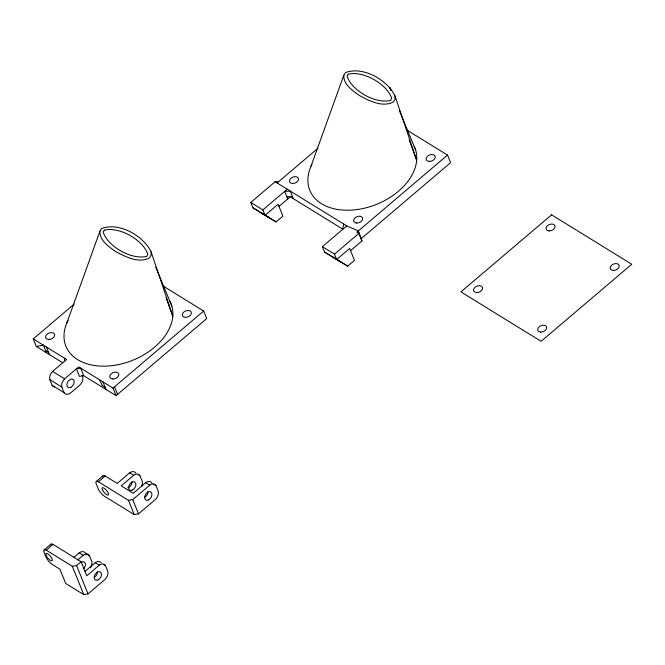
<?xml version="1.0" encoding="UTF-8"?>
<svg xmlns="http://www.w3.org/2000/svg" width="665" height="665" viewBox="0 0 665 665"><rect width="100%" height="100%" fill="white"/><g stroke="black" fill="none" stroke-linecap="round" stroke-linejoin="round"><path stroke-width="1" d="M64.372 361.419L64.63 358.26M342.458 229.583L343.763 224.063M66.824 323.049L99.925 231.179L101.645 228.527C118.96 221.811 143.515 235.826 151.113 251.844L172.809 316.174L166.009 297.737M409.166 139.866L416.681 160.24L394.985 95.91C387.387 79.891 362.824 65.877 345.517 72.593L343.797 75.245L310.688 167.114A56.683 38.071 -22 0 0 361.835 208.768A56.683 38.071 -22 0 0 414.27 146.408M62.468 362.608L36.309 346.482L33.25 338.909L74.139 304.146M250.772 202.434L262.883 209.907L265.069 215.31L278.103 204.238L282.908 216.133L276.108 221.91L252.958 207.846L250.772 202.434L275.119 181.736L278.519 181.786M54.721 386.922A7.082 4.705 -58.3 0 1 52.07 385.243L49.8 379.615A7.082 4.705 -58.3 0 1 52.585 371.436L66.633 359.491L33.25 338.909M277.122 182.975L318.011 148.212M262.883 209.907L287.23 189.209M82.036 375.268L82.676 376.856A7.082 4.705 -58.3 0 1 79.891 385.035L70.374 393.123A7.082 4.705 -58.3 0 1 64.098 392.649L61.82 387.03A7.082 4.705 -58.3 0 1 64.605 378.851L78.661 366.905L113.008 388.086L116.067 395.658L206.724 318.593L203.665 311.021L163.349 286.166M278.976 206.399L290.289 196.782L342.766 229.134M113.008 388.086L203.665 311.021M322.367 246.657L334.478 254.13L336.665 259.541L349.699 248.461L354.503 260.356L347.704 266.133L324.553 252.068L322.367 246.657L346.773 225.917L358.352 230.905L361.943 240.954L350.571 250.622M406.34 129.692L447.537 155.086L356.881 232.151L358.884 233.382L361.943 240.954M334.478 254.13L358.884 233.382L358.352 230.905M361.411 238.469L450.596 162.659L447.537 155.086M96.234 481.493L103.033 475.716M153.59 484.153L155.992 485.633L158.27 491.26A7.082 4.705 -58.3 0 1 155.485 499.44L138.486 513.887L134.214 514.577L104.156 496.04A7.082 2.328 49.6 0 1 98.395 489.249L96.126 483.621A7.082 2.328 49.6 0 1 98.387 481.768L105.186 475.99L117.206 483.405L129.675 472.807A7.082 4.705 -58.3 0 1 135.951 473.281M44.106 549.93L50.906 544.145M141.67 486.281A7.082 4.705 -58.3 0 0 142.235 481.377L139.966 475.749A7.082 4.705 -58.3 0 0 133.682 475.276L121.213 485.874L133.241 493.289L145.71 482.69A7.082 4.705 -58.3 0 1 151.986 483.164M46.251 550.204L53.05 544.419L81.105 561.717L86.791 575.782L99.251 565.183A7.082 4.705 -58.3 0 1 105.535 565.657L107.805 571.277A7.082 4.705 -58.3 0 1 105.02 579.456L88.021 593.903L83.757 594.601L65.719 583.479L59.95 569.198L51.937 564.261A7.082 2.328 49.6 0 1 46.176 557.461L43.99 552.058A7.082 2.328 49.6 0 1 46.251 550.204L72.302 566.264L83.757 594.601M98.387 481.768L128.445 500.304L132.717 499.615L149.716 485.159A7.082 4.705 -58.3 0 1 155.992 485.633M73.757 557.461L79.21 552.823A7.082 4.705 -58.3 0 1 85.178 552.831M77.772 559.93L83.225 555.3A7.082 4.705 -58.3 0 1 89.501 555.774L91.778 561.393A7.082 4.705 -58.3 0 1 90.465 567.711M72.302 566.264L76.575 565.574L81.105 561.717M85.12 571.318L95.245 562.715A7.082 4.705 -58.3 0 1 101.213 562.723M36.309 346.482L43.358 345.143L46.417 352.716M83.724 375.708L79.451 376.398L76.392 368.834L80.665 368.144L83.724 375.708L116.267 395.775M286.856 196.79L292.425 196.466M252.958 207.846L276.108 221.91M324.553 252.068L347.704 266.133M336.656 259.383L332.4 256.831L340.912 262.002L336.648 259.458M275.119 181.736L346.773 225.917M45.544 350.546L48.553 352.4M105.087 387.254L102.078 385.409L99.891 379.998M52.585 371.436L64.605 378.851M49.8 379.615L61.82 387.03M52.07 385.243L64.098 392.649M138.362 474.76L139.966 475.749M129.675 472.807L133.682 475.276M145.71 482.69L149.716 485.159M85.494 553.297L89.501 555.774M103.931 564.668L105.535 565.657M79.21 552.823L83.225 555.3M95.245 562.715L99.251 565.183M391.003 90.324L389.823 87.472L390.895 90.382M399.233 110.257L415.692 150.124M155.751 267.139L171.828 306.058M293.298 198.636L290.239 191.063L284.678 191.379L287.729 198.951M114.48 386.839L117.539 394.403M102.9 381.851L105.959 389.424M132.717 499.615L138.486 513.887M128.445 500.304L134.214 514.577M46.367 346.997L49.426 354.57M76.575 565.574L88.021 593.903M394.985 95.91L395.01 99.393L393.289 102.044C382.267 107.614 369.491 100.905 359.607 95.644C352.774 90.781 343.348 84.729 343.797 75.245M151.113 251.844L151.138 255.327L149.417 257.978C138.395 263.548 125.619 256.84 115.743 251.578C108.902 246.715 99.476 240.663 99.925 231.179M311.079 166.225A56.683 38.071 -22 0 1 311.927 164.438M169.467 300.555A56.683 38.071 -22 0 1 117.622 364.769A56.683 38.071 -22 0 1 68.054 320.372M102.709 476.905A7.082 2.328 49.6 0 1 105.186 475.99M147.904 491.535A4.721 3.134 -58.3 0 1 144.671 497.37M131.878 481.651A4.721 3.134 -58.3 0 1 127.688 487.861M81.413 562.216A4.721 3.134 -58.3 0 1 85.203 563.205A4.721 3.134 -58.3 0 1 83.948 568.484M97.447 571.559A4.721 3.134 -58.3 0 1 94.214 577.395M81.413 561.676A4.721 3.134 -58.3 0 1 81.388 562.748M50.565 544.951A7.082 2.328 49.6 0 1 53.05 544.419M104.289 230.165L103.208 232.151C107.846 246.69 131.953 260.173 146.757 256.349L147.838 254.371C143.199 239.824 119.093 226.349 104.289 230.165M348.161 74.231L347.08 76.217C351.719 90.756 375.825 104.239 390.629 100.415L391.71 98.437C387.072 83.89 362.965 70.415 348.161 74.231M551.593 214.828L460.936 291.885L541.094 341.311L631.75 264.254L551.593 214.828M260.971 212.7L269.333 217.788L260.971 212.7M549.099 230.905A4.721 3.175 -22 0 0 554.984 225.9A4.721 3.175 -22 0 0 547.536 225.626A4.721 3.175 -22 0 0 549.099 230.905M540.703 332.093A4.721 3.175 -22 0 0 546.588 327.089A4.721 3.175 -22 0 0 539.14 326.806A4.721 3.175 -22 0 0 540.703 332.093M613.263 270.439A4.721 3.175 -22 0 0 619.148 265.435A4.721 3.175 -22 0 0 611.7 265.152A4.721 3.175 -22 0 0 613.263 270.439M476.572 292.558A4.721 3.175 -22 0 0 482.457 287.546A4.721 3.175 -22 0 0 475.01 287.272A4.721 3.175 -22 0 0 476.572 292.558M429.249 161.404A4.721 3.175 -22 0 0 435.143 156.391A4.721 3.175 -22 0 0 427.686 156.117A4.721 3.175 -22 0 0 429.249 161.404M292.558 183.515A4.721 3.175 -22 0 0 298.452 178.511A4.721 3.175 -22 0 0 290.996 178.237A4.721 3.175 -22 0 0 292.558 183.515M356.689 223.058A4.721 3.175 -22 0 0 362.575 218.054A4.721 3.175 -22 0 0 355.127 217.771A4.721 3.175 -22 0 0 356.689 223.058M112.817 378.992A4.721 3.175 -22 0 0 118.711 373.988A4.721 3.175 -22 0 0 111.255 373.705A4.721 3.175 -22 0 0 112.817 378.992M185.377 317.338A4.721 3.175 -22 0 0 191.271 312.326A4.721 3.175 -22 0 0 183.814 312.051A4.721 3.175 -22 0 0 185.377 317.338M48.686 339.449A4.721 3.175 -22 0 0 54.58 334.445A4.721 3.175 -22 0 0 47.124 334.171A4.721 3.175 -22 0 0 48.686 339.449M70.939 387.271A4.721 3.134 -58.3 0 0 73.491 379.757A4.721 3.134 -58.3 0 0 67.223 383.14A4.721 3.134 -58.3 0 0 70.939 387.271M102.709 490.429A4.721 1.554 49.6 0 0 108.329 494.984A4.721 1.554 49.6 0 0 104.787 488.725A4.721 1.554 49.6 0 0 102.709 490.429M148.677 499.839A4.721 3.134 -58.3 0 0 151.238 492.333A4.721 3.134 -58.3 0 0 144.962 495.708A4.721 3.134 -58.3 0 0 148.677 499.839M132.643 489.955A4.721 3.134 -58.3 0 0 135.203 482.441A4.721 3.134 -58.3 0 0 128.927 485.824A4.721 3.134 -58.3 0 0 132.643 489.955M98.221 579.863A4.721 3.134 -58.3 0 0 100.772 572.349A4.721 3.134 -58.3 0 0 94.505 575.732A4.721 3.134 -58.3 0 0 98.221 579.863M46.484 556.173A4.721 1.554 49.6 0 0 52.103 560.728A4.721 1.554 49.6 0 0 48.562 554.469A4.721 1.554 49.6 0 0 46.484 556.173"/></g></svg>
